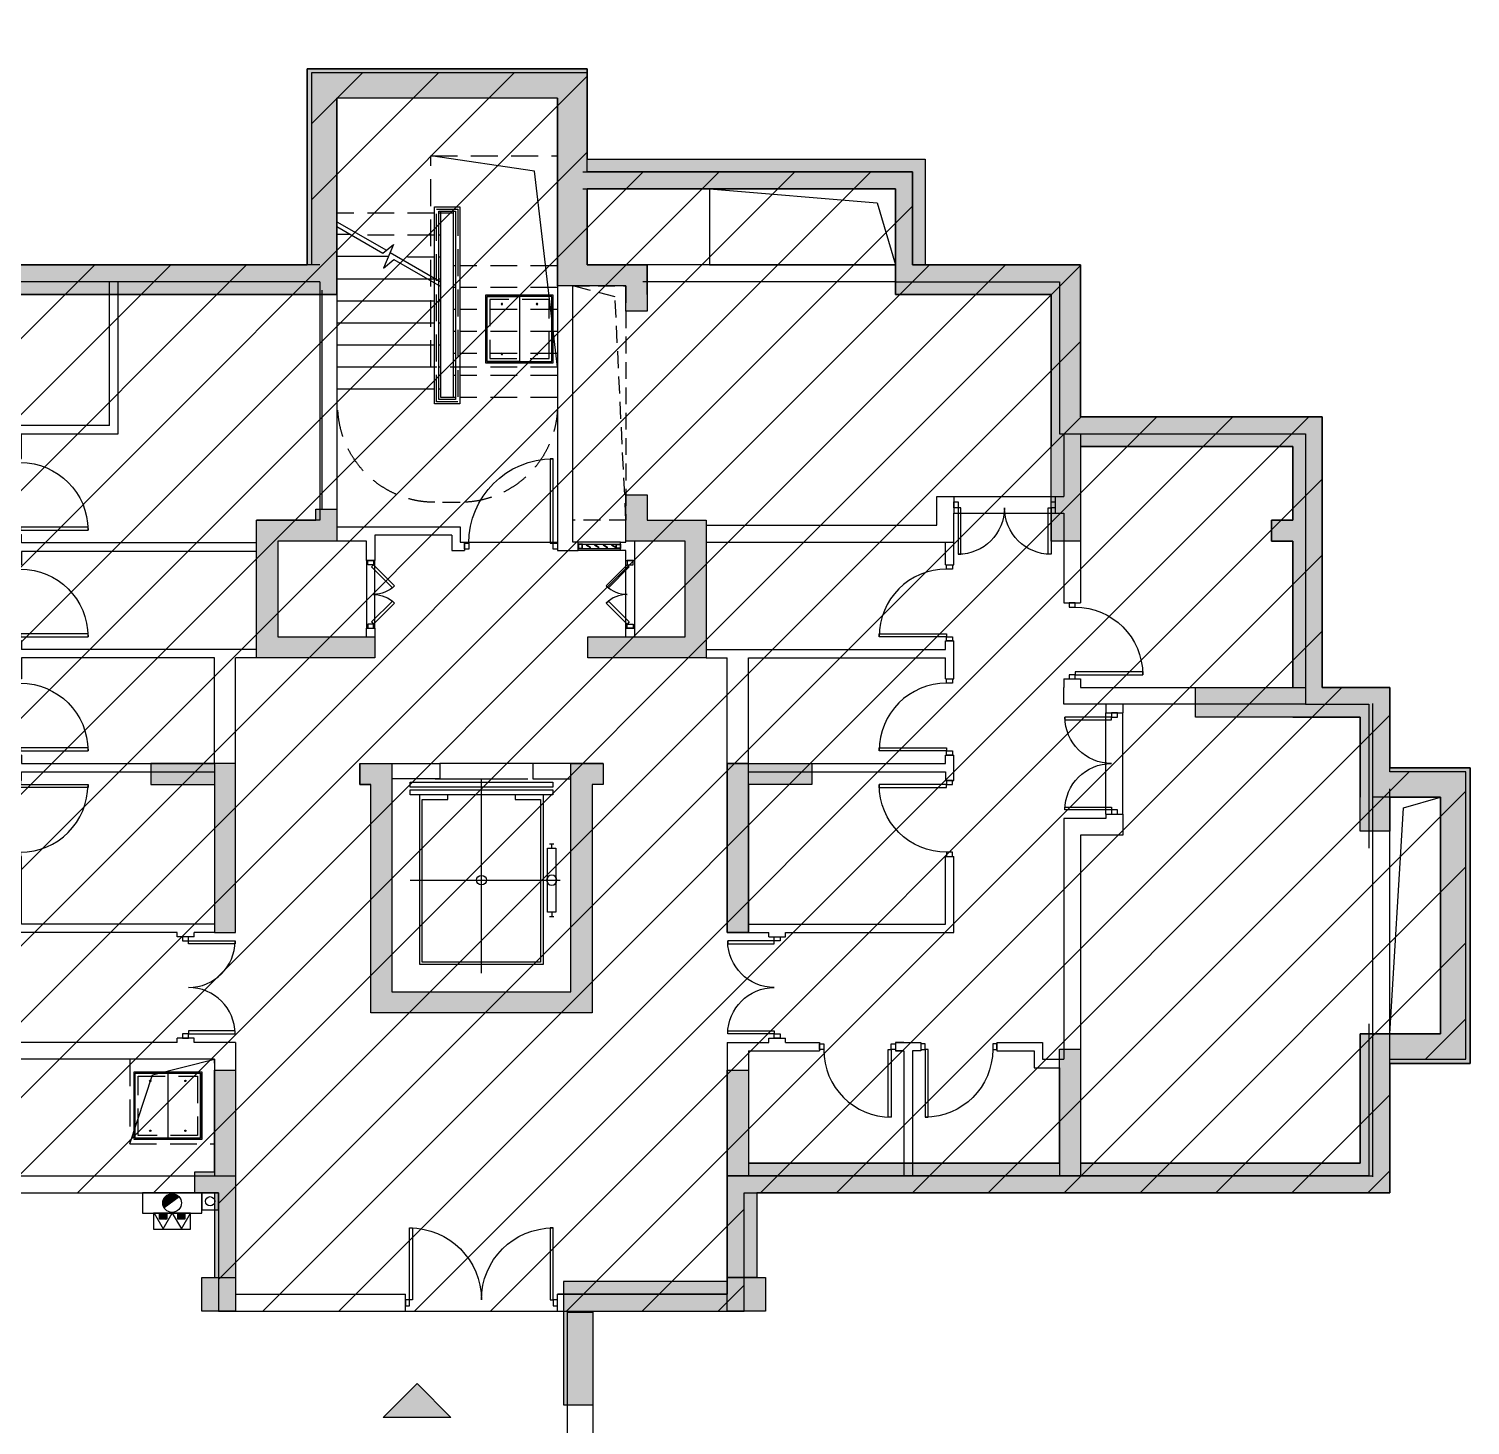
# Model space of a CAD drawing. Header units: millimetres. Extents: x -248992 to 1906102, y -24098 to 332602.
# Drawn here: x 910092 to 927147, y 252361 to 268882 of the extents above; entities that cross this region are included whole.
import ezdxf

# ---------------------------------------------------------------- set-up
doc = ezdxf.new("R2010")
doc.units = ezdxf.units.MM
doc.header["$LTSCALE"] = 100
for name, pattern in [('X1-B1F$0$HIDDEN2', [4.7625, 3.175, -1.5875]), ('XG-1#-CORE-B1F$0$ACO-DASHED', [3, 2, -1]), ('XG-1#-CORE-B1F$0$HIDDEN2', [4.7625, 3.175, -1.5875]), ('XG-1#-CORE-B1F$0$XG-14CORE-SF$0$X1-CORE-SF$0$HIDDEN2', [4.7625, 3.175, -1.5875])]:
    doc.linetypes.add(name, pattern=pattern)
for name, color, linetype in [('-ACO-TTLB', 153, 'Continuous'), ('1#-HW-BF$0$S-HATCH-X', 251, 'Continuous'), ('1#-W-BF$0$S-COLUMN-S', 2, 'Continuous'), ('1#-W-BF$0$S-WALL-S', 4, 'Continuous'), ('A-HATCH', 251, 'Continuous'), ('A-WIND-IDEN', 244, 'Continuous'), ('A6-W-B1$0$S-WALL-S', 4, 'Continuous'), ('TP-DK-1(xhs)$0$P-J-DIM-L', 70, 'Continuous'), ('TP-DK-1(xhs)$0$P-X-L', 240, 'Continuous'), ('TP-DK-1(xhs)$0$P-X-M', 2, 'Continuous'), ('TP-DK-1(xhs)$0$P-X-X', 1, 'Continuous'), ('X1-B1F$0$A-CONC', 30, 'Continuous'), ('X1-B1F$0$A-DRAIN', 152, 'Continuous'), ('X1-B1F$0$A-HOLE-FLOR', 242, 'Continuous'), ('X1-B1F$0$A-LOWER', 131, 'X1-B1F$0$HIDDEN2'), ('X1-B1F$0$A-WALL', 2, 'Continuous'), ('X1-B1F$0$A-WIND-IDEN', 244, 'Continuous'), ('X1-B1F$0$X23-BF$0$A-HATCH', 251, 'Continuous'), ('X1-B1F$0$xref(dwg引用图层)', 7, 'Continuous'), ('XA6-130-S-B1F$0$A-CONC', 30, 'Continuous'), ('XA6-130-S-B1F$0$A-DOOR', 190, 'Continuous'), ('XA6-130-S-B1F$0$A-HOLE-FLOR', 242, 'Continuous'), ('XA6-130-S-B1F$0$A-STAIR', 142, 'Continuous'), ('XA6-130-S-B1F$0$A-WALL', 2, 'Continuous'), ('XG-1#-CORE-B1F$0$A-DOOR', 190, 'Continuous'), ('XG-1#-CORE-B1F$0$A-DRAIN', 152, 'Continuous'), ('XG-1#-CORE-B1F$0$A-EVTR', 193, 'Continuous'), ('XG-1#-CORE-B1F$0$A-HOLE-FLOR', 242, 'Continuous'), ('XG-1#-CORE-B1F$0$A-LOWER', 131, 'XG-1#-CORE-B1F$0$HIDDEN2'), ('XG-1#-CORE-B1F$0$A-SILL', 135, 'Continuous'), ('XG-1#-CORE-B1F$0$A-STAIR', 142, 'Continuous'), ('XG-1#-CORE-B1F$0$A-WALL', 2, 'Continuous'), ('XG-1#-CORE-B1F$0$X23-BF$0$A-HATCH', 251, 'Continuous'), ('XG-1#-CORE-B1F$0$XG-14CORE-SF$0$A-STAIR', 142, 'Continuous'), ('XG-1#-CORE-B1F$0$XG-14CORE-SF$0$X1-CORE-SF$0$A-INDEX', 134, 'Continuous'), ('XG-1#-CORE-B1F$0$XG-14CORE-SF$0$X1-CORE-SF$0$A-RAIL', 55, 'Continuous'), ('XG-1#-CORE-B1F$0$XG-14CORE-SF$0$X1-CORE-SF$0$A-STAIR', 142, 'Continuous'), ('XG-1#-CORE-B1F$0$XU-3A-28F-SF$0$A-WIND', 126, 'Continuous'), ('xref(dwg引用图层)', 7, 'Continuous')]:
    doc.layers.add(name, color=color, linetype=linetype)
doc.layers.add('1#-HW-BF$0$S-EDIT', color=241, linetype='Continuous', plot=False)
doc.layers.add('XG-1#-CORE-B1F$0$XG-14CORE-SF$0$X1-CORE-SF$0$-ACO-PLTW', color=220, linetype='XG-1#-CORE-B1F$0$XG-14CORE-SF$0$X1-CORE-SF$0$HIDDEN2', plot=False)

# ---------------------------------------------------------------- blocks, each defined once
blk = doc.blocks.new('*U339')
for p, q in [((-25, 0), (-25, 500)), ((25, 0), (25, 500))]:
    blk.add_line(p, q)
for points in [[(25, 500), (-25, 500), (-25, 450), (25, 450)], [(25, 500), (-25, 500), (-25, 450), (25, 450)], [(22, 497), (-22, 497), (-22, 453), (22, 453)], [(22, 497), (-22, 497), (-22, 453), (22, 453)], [(16, 395), (13, 395), (13, 399), (-16, 445), (-16, 450), (-13, 450), (-13, 446), (16, 400), (16, 395)], [(16, 295), (13, 295), (13, 299), (-16, 345), (-16, 350), (-13, 350), (-13, 346), (16, 300), (16, 295)], [(16, 195), (13, 195), (13, 199), (-16, 245), (-16, 250), (-13, 250), (-13, 246), (16, 200), (16, 195)], [(25, 0), (-25, 0), (-25, 50), (25, 50)], [(25, 0), (-25, 0), (-25, 50), (25, 50)], [(22, 3), (-22, 3), (-22, 47), (22, 47)], [(22, 3), (-22, 3), (-22, 47), (22, 47)], [(16, 95), (13, 95), (13, 99), (-16, 145), (-16, 150), (-13, 150), (-13, 146), (16, 100), (16, 95)]]:
    blk.add_lwpolyline(points, close=True)
blk = doc.blocks.new('*U340')
for points in [[(-1100, -35), (-1050, -35), (-1050, 35), (-1100, 35)], [(-50, -35), (0, -35), (0, 35), (-50, 35)], [(-85, -1035), (-85, -35), (-50, -35), (-50, -1035)]]:
    blk.add_lwpolyline(points, close=True)
blk.add_arc((-50, -35), 1000, 180, 270)
blk = doc.blocks.new('XG-1#-CORE-B1F$0$DT-YL')
for p, q in [((13512, 6200), (12412, 6200)), ((12962, 3900), (12962, 6200)), ((12562, 6010), (12562, 5955)), ((13362, 5955), (13362, 6010)), ((12562, 5955), (12262, 5955)), ((13662, 5955), (13362, 5955)), ((12156, 5430), (12106, 5430)), ((12131, 5380), (12131, 5430)), ((13806, 5000), (12031, 5000)), ((12131, 4620), (12131, 4570)), ((12156, 4570), (12106, 4570))]:
    blk.add_line(p, q)
for points in [[(13806, 6100), (13806, 6160), (12118, 6160), (12118, 6100)], [(13806, 6010), (13806, 6070), (12118, 6070), (12118, 6010)], [(12081, 5380), (12081, 4620), (12181, 4620), (12181, 5380)]]:
    blk.add_lwpolyline(points, close=True)
for points in [[(12231, 6010), (12231, 4000), (13693, 4000), (13693, 6010)], [(12262, 5955), (12262, 4030), (13662, 4030), (13662, 5955)]]:
    blk.add_lwpolyline(points)
blk.add_circle((12131, 5000), 60)
at = {"extrusion": (0, 0, -1)}
blk.add_ellipse((12962, 5000), major_axis=(60.1, 0), ratio=0.918919, start_param=4.712389, end_param=10.995574, dxfattribs=at)
blk = doc.blocks.new('*U341')
at = {"layer": 'XG-1#-CORE-B1F$0$A-DRAIN'}
blk.add_lwpolyline([(50, 50), (50, 850), (850, 850), (850, 50)], close=True, dxfattribs=at)
at = {"layer": 'XG-1#-CORE-B1F$0$A-HOLE-FLOR'}
blk.add_lwpolyline([(0, 0), (270, 2317), (1500, 2500)], dxfattribs=at)
for points in [[(65, 835), (450, 835), (450, 65), (65, 65)], [(835, 835), (450, 835), (450, 65), (835, 65)]]:
    blk.add_lwpolyline(points, close=True, dxfattribs=at)
at = {"layer": 'XG-1#-CORE-B1F$0$A-LOWER'}
for points in [[(0, 2500), (0, 0), (1500, 0), (1500, 2500), (0, 2500)], [(100, 100), (100, 800), (800, 800), (800, 100), (100, 100)]]:
    blk.add_lwpolyline(points, dxfattribs=at)
at = {"layer": 'XG-1#-CORE-B1F$0$X23-BF$0$A-HATCH'}
blk.add_lwpolyline([(65, 65), (65, 835), (835, 835), (835, 65)], close=True, dxfattribs=at)
for centre in [(242, 745), (657, 745), (242, 155), (657, 155)]:
    blk.add_circle(centre, 8, dxfattribs=at)
blk = doc.blocks.new('*U342')
at = {"linetype": 'ByBlock', "lineweight": -2}
for points in [[(322, 258), (75, 10), (50, 35), (297, 282)], [(478, 258), (725, 10), (750, 35), (503, 282)], [(0, 35), (50, 35), (50, -35), (0, -35)], [(800, 35), (750, 35), (750, -35), (800, -35)]]:
    blk.add_lwpolyline(points, close=True, dxfattribs=at)
for centre, start, end in [((50, 35), 0, 45), ((750, 35), 135, 180)]:
    blk.add_arc(centre, 350, start, end, dxfattribs=at)
blk = doc.blocks.new('XG-1#-CORE-B1F', base_point=(-46152, -39086))
at = {"layer": 'XG-1#-CORE-B1F$0$A-HOLE-FLOR', "linetype": 'XG-1#-CORE-B1F$0$ACO-DASHED'}
blk.add_lwpolyline([(-37212, -29816), (-36582, -29816), (-36582, -27046), (-37212, -27046)], close=True, dxfattribs=at)
blk.add_lwpolyline([(-37212, -29816), (-37083, -27174), (-36582, -27046)], dxfattribs=at)
at = {"layer": 'XG-1#-CORE-B1F$0$A-SILL'}
for points in [[(-37147, -30076), (-36647, -30076)], [(-37147, -30176), (-36647, -30176)]]:
    blk.add_lwpolyline(points, dxfattribs=at)
at = {"layer": 'XG-1#-CORE-B1F$0$A-STAIR'}
for points in [[(-35302, -30076), (-36402, -30076)], [(-36112, -32696), (-35012, -32696)]]:
    blk.add_lwpolyline(points, dxfattribs=at)
at = {"layer": 'XG-1#-CORE-B1F$0$A-WALL'}
for p, q in [((-36402, -24826), (-33792, -24826)), ((-33792, -24826), (-33792, -29896)), ((-35252, -29896), (-35252, -30076)), ((-35152, -29996), (-35152, -30176)), ((-35302, -30076), (-35302, -30176))]:
    blk.add_line(p, q, dxfattribs=at)
for points in [[(-36402, -24826), (-36402, -30176)], [(-36402, -30176), (-36647, -30176), (-36647, -30076), (-36582, -30076), (-36582, -27046)], [(-33612, -27096), (-33612, -29686)], [(-33792, -29896), (-35252, -29896)], [(-35152, -29996), (-34242, -29996), (-34242, -30296), (-34142, -30296), (-34142, -30066), (-33092, -30066), (-33092, -31196), (-34142, -31196), (-34142, -31096), (-34242, -31096), (-34242, -31196)], [(-36762, -31196), (-37212, -31196), (-37212, -31096), (-37312, -31096), (-37312, -31196), (-37912, -31196), (-37912, -30066), (-37312, -30066), (-37312, -30296)], [(-37212, -30076), (-37212, -30066)], [(-37212, -30296), (-37212, -30176), (-37147, -30176), (-37147, -30076), (-37212, -30076)], [(-35252, -30076), (-35302, -30076)], [(-35152, -30176), (-35302, -30176)], [(-37212, -30296), (-37312, -30296)], [(-36562, -32696), (-36112, -32696), (-36112, -32876), (-36562, -32876)], [(-34442, -32696), (-35012, -32696), (-35012, -32876), (-34442, -32876)]]:
    blk.add_lwpolyline(points, dxfattribs=at)
at = {"layer": 'XG-1#-CORE-B1F$0$XG-14CORE-SF$0$A-STAIR'}
for p, q in [((-37312, -30296), (-37312, -31096)), ((-37212, -31096), (-37212, -30296)), ((-34242, -31096), (-34242, -30296)), ((-34142, -30296), (-34142, -31096))]:
    blk.add_line(p, q, dxfattribs=at)
at = {"layer": 'XG-1#-CORE-B1F$0$XG-14CORE-SF$0$X1-CORE-SF$0$-ACO-PLTW'}
blk.add_line((-34972, -26136), (-35222, -26136), dxfattribs=at)
blk.add_lwpolyline([(-35222, -26136), (-35222, -28416), (-34972, -28416), (-34972, -26136)], dxfattribs=at)
at = {"layer": 'XG-1#-CORE-B1F$0$XG-14CORE-SF$0$X1-CORE-SF$0$A-INDEX'}
for points in [[(-33792, -26344), (-34337, -26658), (-34461, -26556), (-34344, -26835), (-34467, -26733), (-35022, -27054)], [(-33792, -26286), (-34379, -26624)], [(-34422, -26649), (-35022, -26996)]]:
    blk.add_lwpolyline(points, dxfattribs=at)
at = {"layer": 'XG-1#-CORE-B1F$0$XG-14CORE-SF$0$X1-CORE-SF$0$A-RAIL'}
for points in [[(-35247, -28441), (-34947, -28441), (-34947, -26111), (-35247, -26111)], [(-35197, -28391), (-34997, -28391), (-34997, -26161), (-35197, -26161)]]:
    blk.add_lwpolyline(points, close=True, dxfattribs=at)
at = {"layer": 'XG-1#-CORE-B1F$0$XG-14CORE-SF$0$X1-CORE-SF$0$A-STAIR'}
for p, q in [((-35172, -28366), (-35172, -26161)), ((-35172, -26186), (-34997, -26186)), ((-35022, -28366), (-35022, -26161)), ((-35022, -26446), (-34997, -26446)), ((-33952, -26436), (-33792, -26436)), ((-35022, -26706), (-34997, -26706)), ((-34402, -26696), (-33792, -26696)), ((-35022, -26966), (-34997, -26966)), ((-35022, -28366), (-35022, -26996)), ((-34947, -26966), (-34873, -26966)), ((-34870, -26966), (-33792, -26966)), ((-35022, -27226), (-34997, -27226)), ((-34947, -27226), (-33792, -27226)), ((-35022, -27486), (-34997, -27486)), ((-34947, -27486), (-33792, -27486)), ((-35022, -27746), (-34997, -27746)), ((-35022, -27746), (-34997, -27746)), ((-34947, -27746), (-33792, -27746)), ((-35022, -28006), (-34997, -28006)), ((-35022, -28006), (-34997, -28006)), ((-34947, -28006), (-33792, -28006)), ((-35022, -28266), (-34997, -28266)), ((-34947, -28266), (-33792, -28266)), ((-35197, -28366), (-35022, -28366))]:
    blk.add_line(p, q, dxfattribs=at)
at = {"layer": 'XG-1#-CORE-B1F$0$XG-14CORE-SF$0$X1-CORE-SF$0$A-STAIR', "linetype": 'XG-1#-CORE-B1F$0$XG-14CORE-SF$0$X1-CORE-SF$0$HIDDEN2'}
for p, q in [((-34947, -26186), (-33792, -26186)), ((-34947, -26446), (-34069, -26446)), ((-34947, -26706), (-34520, -26706)), ((-36402, -26806), (-35247, -26806)), ((-35197, -26806), (-35172, -26806)), ((-36402, -27066), (-35247, -27066)), ((-35197, -27066), (-35172, -27066)), ((-36402, -27326), (-35247, -27326)), ((-35197, -27326), (-35172, -27326)), ((-36402, -27586), (-35247, -27586)), ((-35197, -27586), (-35172, -27586)), ((-36402, -27846), (-35247, -27846)), ((-35197, -27846), (-35172, -27846)), ((-36402, -28106), (-35247, -28106)), ((-35197, -28106), (-35172, -28106)), ((-36402, -28366), (-35247, -28366))]:
    blk.add_line(p, q, dxfattribs=at)
blk.add_lwpolyline([(-35042, -29606), (-35252, -29606)], dxfattribs=at)
for centre, start, end in [((-35252, -28456), 180, 270), ((-34952, -28456), 270, 0)]:
    blk.add_arc(centre, 1150, start, end, dxfattribs=at)
at = {"layer": 'XG-1#-CORE-B1F$0$A-DOOR'}
for name, p, rotation in [('*U340', (-36402, -30126), 180), ('*U342', (-34192, -31096), 90)]:
    blk.add_blockref(name, p, dxfattribs=dict(at, rotation=rotation))
at = {"layer": 'XG-1#-CORE-B1F$0$A-DOOR', "xscale": -1, "rotation": 270}
blk.add_blockref('*U342', (-37262, -31096), dxfattribs=at)
at = {"layer": 'XG-1#-CORE-B1F$0$A-EVTR'}
blk.add_blockref('XG-1#-CORE-B1F$0$DT-YL', (-48465, -39076), dxfattribs=at)
at = {"layer": 'XG-1#-CORE-B1F$0$A-LOWER'}
blk.add_blockref('*U341', (-36402, -28006), dxfattribs=at)
at = {"layer": 'XG-1#-CORE-B1F$0$XU-3A-28F-SF$0$A-WIND', "rotation": 90}
blk.add_blockref('*U339', (-36647, -30126), dxfattribs=at)
blk = doc.blocks.new('*U100')
for points in [[(-900, 35), (-850, 35), (-850, -35), (-900, -35)], [(-50, 35), (0, 35), (0, -35), (-50, -35)], [(-85, -835), (-85, -35), (-50, -35), (-50, -835)]]:
    blk.add_lwpolyline(points, close=True)
blk.add_arc((-50, -35), 800, 180, 270)
blk = doc.blocks.new('*U101')
for points in [[(-85, 835), (-85, 35), (-50, 35), (-50, 835)], [(-900, -35), (-850, -35), (-850, 35), (-900, 35)], [(-50, -35), (0, -35), (0, 35), (-50, 35)]]:
    blk.add_lwpolyline(points, close=True)
blk.add_arc((-50, 35), 800, 90, 180)
blk = doc.blocks.new('*U102')
for points in [[(-850, 35), (-900, 35), (-900, -35), (-850, -35)], [(0, 35), (-50, 35), (-50, -35), (0, -35)], [(-815, -835), (-815, -35), (-850, -35), (-850, -835)]]:
    blk.add_lwpolyline(points, close=True)
blk.add_arc((-850, -35), 800, 270, 0)
blk = doc.blocks.new('*U98')
for points in [[(-815, 835), (-815, 35), (-850, 35), (-850, 835)], [(-850, -35), (-900, -35), (-900, 35), (-850, 35)], [(0, -35), (-50, -35), (-50, 35), (0, 35)]]:
    blk.add_lwpolyline(points, close=True)
blk.add_arc((-850, 35), 800, 0, 90)
blk = doc.blocks.new('*U95')
at = {"linetype": 'ByBlock', "lineweight": -2}
for points in [[(0, -35), (50, -35), (50, 35), (0, 35)], [(1150, -35), (1200, -35), (1200, 35), (1150, 35)], [(85, -585), (85, -35), (50, -35), (50, -585)], [(1115, -585), (1115, -35), (1150, -35), (1150, -585)]]:
    blk.add_lwpolyline(points, close=True, dxfattribs=at)
for centre, start, end in [((50, -35), 270, 0), ((1150, -35), 180, 270)]:
    blk.add_arc(centre, 550, start, end, dxfattribs=at)
blk = doc.blocks.new('*U103')
for points in [[(-900, 35), (-850, 35), (-850, -35), (-900, -35)], [(-50, 35), (0, 35), (0, -35), (-50, -35)], [(-85, -835), (-85, -35), (-50, -35), (-50, -835)]]:
    blk.add_lwpolyline(points, close=True)
blk.add_arc((-50, -35), 800, 180, 270)
blk = doc.blocks.new('*U104')
at = {"linetype": 'ByBlock', "lineweight": -2}
for points in [[(85, 885), (85, 35), (50, 35), (50, 885)], [(1715, 885), (1715, 35), (1750, 35), (1750, 885)], [(0, 35), (50, 35), (50, -35), (0, -35)], [(1750, 35), (1800, 35), (1800, -35), (1750, -35)]]:
    blk.add_lwpolyline(points, close=True, dxfattribs=at)
for centre, start, end in [((50, 35), 0, 90), ((1750, 35), 90, 180)]:
    blk.add_arc(centre, 850, start, end, dxfattribs=at)
blk = doc.blocks.new('*U105')
at = {"linetype": 'ByBlock', "lineweight": -2}
for points in [[(85, 585), (85, 35), (50, 35), (50, 585)], [(1115, 585), (1115, 35), (1150, 35), (1150, 585)], [(0, 35), (50, 35), (50, -35), (0, -35)], [(1150, 35), (1200, 35), (1200, -35), (1150, -35)]]:
    blk.add_lwpolyline(points, close=True, dxfattribs=at)
for centre, start, end in [((50, 35), 0, 90), ((1150, 35), 90, 180)]:
    blk.add_arc(centre, 550, start, end, dxfattribs=at)
blk = doc.blocks.new('*U96')
at = {"color": 0, "linetype": 'ByBlock', "lineweight": -2}
for points in [[(50, -35), (0, -35), (0, 35), (50, 35)], [(1000, -35), (950, -35), (950, 35), (1000, 35)], [(85, -935), (85, -35), (50, -35), (50, -935)]]:
    blk.add_lwpolyline(points, close=True, dxfattribs=at)
blk.add_arc((50, -35), 900, 270, 0, dxfattribs=at)
blk = doc.blocks.new('*U97')
at = {"color": 0, "linetype": 'ByBlock', "lineweight": -2}
for points in [[(85, 935), (85, 35), (50, 35), (50, 935)], [(50, 35), (0, 35), (0, -35), (50, -35)], [(1000, 35), (950, 35), (950, -35), (1000, -35)]]:
    blk.add_lwpolyline(points, close=True, dxfattribs=at)
blk.add_arc((50, 35), 900, 360, 90, dxfattribs=at)
blk = doc.blocks.new('*U99')
at = {"color": 0, "linetype": 'ByBlock', "lineweight": -2}
for points in [[(85, 935), (85, 35), (50, 35), (50, 935)], [(50, 35), (0, 35), (0, -35), (50, -35)], [(1000, 35), (950, 35), (950, -35), (1000, -35)]]:
    blk.add_lwpolyline(points, close=True, dxfattribs=at)
blk.add_arc((50, 35), 900, 360, 90, dxfattribs=at)
blk = doc.blocks.new('XA6-130-S-B1F')
at = {"layer": 'XA6-130-S-B1F$0$A-CONC'}
blk.add_lwpolyline([(32830, 110), (34840, 110), (34840, 1510), (42480, 1510)], dxfattribs=at)
at = {"layer": 'XA6-130-S-B1F$0$A-HOLE-FLOR'}
for points in [[(5880, 13190), (7950, 13190), (7950, 12290), (5880, 12290)], [(36830, 13190), (34630, 13190), (34630, 12290), (36830, 12290)]]:
    blk.add_lwpolyline(points, close=True, dxfattribs=at)
for points in [[(7950, 13190), (6095, 13024), (5880, 12290)], [(34630, 13190), (36615, 13024), (36830, 12290)]]:
    blk.add_lwpolyline(points, dxfattribs=at)
at = {"layer": 'XA6-130-S-B1F$0$A-STAIR'}
for points in [[(5060, 9550), (3860, 9550)], [(37520, 9550), (38720, 9550)], [(5060, 9350), (3860, 9350)], [(37520, 9350), (38720, 9350)], [(3060, 5790), (3060, 6990)], [(3260, 5790), (3260, 6990)], [(39320, 5790), (39320, 6990)], [(39520, 5790), (39520, 6990)], [(16290, 3090), (17290, 3090)], [(17850, 3090), (18850, 3090)], [(23730, 3090), (24730, 3090)], [(26290, 3090), (25290, 3090)], [(16290, 2890), (17290, 2890)], [(18850, 2890), (17850, 2890)], [(24730, 2890), (23730, 2890)], [(26290, 2890), (25290, 2890)]]:
    blk.add_lwpolyline(points, dxfattribs=at)
at = {"layer": 'XA6-130-S-B1F$0$A-WALL'}
blk.add_line((30020, 12090), (30020, 9270), dxfattribs=at)
for points in [[(9500, 13390), (5680, 13390), (5680, 12290), (3560, 12290), (3560, 10490), (700, 10490)], [(33130, 13390), (37030, 13390), (37030, 12290), (39020, 12290), (39020, 10490), (41880, 10490)], [(9500, 13190), (5880, 13190), (5880, 12090), (3810, 12090), (3810, 10290), (900, 10290), (900, 7090), (150, 7090), (150, 1510), (7740, 1510), (7740, 110), (9750, 110)], [(33130, 13190), (36830, 13190), (36830, 12090), (38770, 12090), (38770, 10290), (41680, 10290), (41680, 7090), (42430, 7090), (42430, 5389)], [(5880, 12290), (8740, 12290)], [(30020, 12290), (24840, 12290), (24840, 10490), (21980, 10490), (21980, 7300), (20600, 7300), (20600, 10490), (17740, 10490), (17740, 12290), (12560, 12290)], [(36830, 12290), (33840, 12290)], [(36830, 12290), (33840, 12290)], [(5880, 12090), (8740, 12090)], [(12540, 12090), (12540, 9270)], [(30020, 12090), (25090, 12090), (25090, 10290), (22180, 10290), (22180, 7100), (20400, 7100), (20400, 10290), (17490, 10290), (17490, 12090), (12560, 12090)], [(14950, 10290), (14950, 12090)], [(15050, 10390), (15050, 12090)], [(27530, 10390), (27530, 12090)], [(27630, 10290), (27630, 12090)], [(30020, 12090), (30020, 9270)], [(36830, 12090), (33840, 12090)], [(36830, 12090), (33840, 12090)], [(3560, 10490), (700, 10490), (700, 7290), (-100, 7290), (-100, 1310), (7540, 1310), (7540, -90), (9750, -90)], [(16480, 10290), (14950, 10290)], [(15050, 10390), (16480, 10390)], [(16090, 10000), (16090, 10290)], [(16190, 10000), (16190, 10290)], [(16480, 10390), (16480, 10290)], [(17380, 10390), (17490, 10390)], [(17380, 10390), (17380, 10290)], [(17490, 10290), (17380, 10290)], [(17490, 8300), (17490, 10290)], [(17740, 8300), (17740, 10290)], [(24840, 8290), (24840, 10290)], [(25200, 10390), (25090, 10390)], [(25090, 8290), (25090, 10290)], [(25090, 10290), (25200, 10290)], [(25200, 10390), (25200, 10290)], [(26100, 10390), (26100, 10290)], [(27530, 10390), (26100, 10390)], [(26100, 10290), (27630, 10290)], [(26390, 10000), (26390, 10290)], [(26490, 10000), (26490, 10290)], [(38820, 10290), (38820, 9550)], [(39020, 10290), (39020, 8290)], [(16190, 10000), (16090, 10000)], [(26390, 10000), (26490, 10000)], [(3810, 9550), (3860, 9550), (3860, 9350), (3810, 9350)], [(7990, 9210), (5260, 9210), (5260, 9550), (5060, 9550)], [(5060, 9550), (5060, 9350)], [(34590, 9210), (37320, 9210), (37320, 9550), (37520, 9550)], [(37520, 9550), (37520, 9350)], [(38720, 9550), (38820, 9550)], [(38720, 9550), (38720, 9350)], [(7990, 9010), (5060, 9010), (5060, 9350), (5060, 9350)], [(8740, 9210), (7990, 9210), (7990, 7740), (5160, 7740)], [(12560, 9270), (13310, 9270)], [(13310, 9000), (13310, 9270)], [(29270, 9000), (29270, 9270)], [(30020, 9270), (29270, 9270)], [(34590, 9010), (37520, 9010), (37520, 9350), (37520, 9350)], [(38720, 9350), (38820, 9350)], [(38820, 9350), (38820, 8290)], [(16090, 9000), (16090, 9100)], [(16190, 9100), (16090, 9100)], [(16190, 9000), (16190, 9100)], [(26390, 9000), (26390, 9100)], [(26390, 9100), (26490, 9100)], [(26490, 9000), (26490, 9100)], [(3560, 9020), (3560, 8290)], [(3760, 9020), (3760, 8290)], [(5060, 8740), (5060, 9010)], [(5160, 8740), (5160, 9010)], [(13310, 9000), (16090, 9000)], [(15140, 5710), (15340, 5710), (15340, 5810), (16190, 5810), (16190, 9000)], [(26390, 9000), (26390, 8740)], [(29270, 9000), (26490, 9000)], [(29270, 8900), (26490, 8900), (26490, 8740)], [(37420, 8740), (37420, 9010)], [(37420, 8740), (37420, 9010)], [(37520, 8740), (37520, 9010)], [(37520, 8740), (37520, 9010)], [(5160, 8740), (5060, 8740)], [(13810, 6390), (13810, 7840), (13310, 7840), (13310, 8800)], [(15140, 5710), (15140, 6010), (15990, 6010), (15990, 8800), (13310, 8800)], [(26490, 8740), (26390, 8740)], [(37420, 8740), (37520, 8740)], [(3760, 8290), (3560, 8290)], [(17740, 8300), (17490, 8300)], [(24840, 8290), (25090, 8290)], [(38820, 8290), (39020, 8290)], [(5060, 7390), (5060, 7840)], [(5160, 7840), (5060, 7840)], [(5160, 7740), (5160, 7840)], [(26490, 7840), (26390, 7840)], [(26390, 7840), (26390, 7390)], [(26490, 7840), (26490, 7740)], [(29270, 7740), (26490, 7740)], [(34590, 7740), (37420, 7740)], [(37420, 7740), (37420, 7840)], [(37420, 7840), (37520, 7840)], [(37420, 7740), (37420, 7840)], [(37520, 7390), (37520, 7840)], [(5160, 7390), (5160, 7640)], [(7490, 7640), (5160, 7640)], [(7490, 6390), (7490, 7640)], [(7990, 7640), (7740, 7640)], [(7740, 6390), (7740, 7640)], [(13560, 6390), (13560, 7640), (13310, 7640)], [(26490, 7640), (26490, 7390)], [(28770, 7640), (26490, 7640)], [(28770, 6390), (28770, 7640)], [(29270, 7640), (29020, 7640)], [(29020, 6390), (29020, 7640)], [(34590, 7640), (34840, 7640)], [(34840, 6390), (34840, 7640)], [(35090, 6390), (35090, 7640)], [(35090, 7640), (37420, 7640)], [(37420, 7390), (37420, 7640)], [(900, 7290), (3560, 7290), (3560, 7390), (3760, 7390), (3760, 7090), (3260, 7090), (3260, 6990)], [(3760, 7390), (3760, 7090)], [(5160, 7390), (5060, 7390)], [(17490, 6600), (17490, 7400)], [(17740, 7400), (17490, 7400)], [(17740, 6600), (17740, 7400)], [(24840, 7390), (25090, 7390)], [(24840, 6600), (24840, 7390)], [(25090, 6600), (25090, 7390)], [(26490, 7390), (26390, 7390)], [(26490, 7490), (26490, 7390)], [(37420, 7390), (37520, 7390)], [(38820, 7390), (38820, 7290)], [(38820, 7390), (39020, 7390)], [(39020, 7390), (39020, 7290)], [(17740, 7290), (20400, 7290)], [(24840, 7290), (22180, 7290)], [(41680, 7090), (38820, 7090), (38820, 7290)], [(39020, 7290), (41680, 7290)], [(900, 7090), (3060, 7090), (3060, 6990)], [(17740, 7040), (20050, 7040)], [(20050, 7040), (20050, 5850)], [(20150, 7100), (22430, 7100)], [(20150, 7100), (20150, 5850)], [(22430, 7100), (22430, 5600)], [(24830, 7040), (22530, 7040)], [(22530, 7040), (22530, 5600)], [(39320, 7090), (39320, 6990)], [(39520, 7090), (39520, 6990)], [(3260, 6990), (3060, 6990)], [(39320, 6990), (39520, 6990)], [(5160, 6290), (5160, 6190), (5060, 6190), (5060, 6490)], [(5160, 6490), (5060, 6490)], [(5160, 6390), (5160, 6490)], [(17740, 6600), (17490, 6600)], [(24840, 6600), (25090, 6600)], [(26490, 6490), (26390, 6490)], [(26390, 6190), (26390, 6490)], [(26490, 6490), (26490, 6390), (28770, 6390)], [(37420, 6290), (37420, 6190), (37520, 6190), (37520, 6490)], [(37420, 6390), (37420, 6490)], [(37420, 6490), (37520, 6490)], [(7490, 6390), (5160, 6390)], [(9210, 6390), (9210, 6140)], [(9210, 6390), (9590, 6390)], [(12090, 6390), (11710, 6390)], [(12090, 6390), (12090, 6140)], [(27430, 6390), (28770, 6390)], [(30490, 6390), (30490, 6140)], [(30490, 6390), (30870, 6390)], [(33370, 6390), (32990, 6390)], [(33370, 6390), (33370, 6140)], [(35090, 6390), (37420, 6390)], [(7490, 6290), (5160, 6290)], [(9210, 6140), (9340, 6140)], [(9590, 6210), (9590, 3690), (11710, 3690), (11710, 6210)], [(12090, 6140), (11960, 6140)], [(26490, 6190), (26390, 6190)], [(26490, 6190), (26490, 6290)], [(26490, 6290), (28770, 6290)], [(27430, 6290), (28770, 6290)], [(30490, 6140), (30620, 6140)], [(30870, 6210), (30870, 3690), (32990, 3690), (32990, 6210)], [(33370, 6140), (33240, 6140)], [(35090, 6290), (37420, 6290)], [(35090, 6290), (37420, 6290)], [(37420, 6290), (37420, 6190), (37520, 6190), (37520, 6290)], [(17740, 5600), (19200, 5600), (19200, 5850), (20050, 5850)], [(20150, 5850), (20600, 5850), (20600, 5600), (21310, 5600)], [(3060, 5790), (3060, 5540), (3560, 5540), (3560, 1510)], [(3260, 5790), (3060, 5790)], [(3260, 5790), (3260, 5740), (3760, 5740), (3760, 3510), (3810, 3510), (3810, 2890)], [(17490, 5500), (19300, 5500), (19300, 5750), (20500, 5750), (20500, 5500), (21310, 5500)], [(17490, 5500), (17490, 5700)], [(17740, 5700), (17490, 5700)], [(17740, 5600), (17740, 5700)], [(25090, 5700), (25090, 5500), (22210, 5500)], [(24840, 5700), (25090, 5700)], [(24840, 5600), (24840, 5700)], [(39320, 5790), (39320, 5740), (38820, 5740), (38820, 2890)], [(39520, 5790), (39520, 5540), (39020, 5540), (39020, 1510)], [(39320, 5790), (39520, 5790)], [(21310, 5600), (21270, 5600)], [(21310, 5500), (21270, 5500)], [(21310, 5500), (21310, 5600)], [(21310, 5500), (21310, 5600)], [(22430, 5600), (22210, 5600)], [(22210, 5500), (22210, 5600)], [(24840, 5600), (22530, 5600)], [(5160, 5290), (5060, 5290)], [(7050, 4390), (5060, 4390), (5060, 5290)], [(7490, 4490), (5160, 4490), (5160, 5290)], [(5160, 5190), (5160, 5290)], [(26490, 5290), (26390, 5290)], [(28330, 4390), (26390, 4390), (26390, 5290)], [(26490, 5190), (26490, 5290)], [(28770, 4490), (26490, 4490), (26490, 5290)], [(35090, 4490), (37420, 4490), (37420, 5290)], [(35530, 4390), (37520, 4390), (37520, 5290)], [(37420, 5290), (37520, 5290)], [(37420, 5290), (37520, 5290)], [(14250, 4390), (15340, 4390), (15340, 4710), (15140, 4710), (15140, 4590), (13810, 4590)], [(7050, 4340), (7050, 4390)], [(7250, 4340), (7050, 4340)], [(7490, 4390), (7250, 4390)], [(7250, 4340), (7250, 4390)], [(13810, 4390), (14050, 4390)], [(14050, 4340), (14050, 4390)], [(14050, 4340), (14250, 4340)], [(14250, 4340), (14250, 4390)], [(28330, 4340), (28330, 4390)], [(28530, 4340), (28330, 4340)], [(28770, 4390), (28530, 4390)], [(28530, 4340), (28530, 4390)], [(35090, 4390), (35330, 4390)], [(35330, 4340), (35330, 4390)], [(35330, 4340), (35530, 4340)], [(35530, 4340), (35530, 4390)], [(21320, 4200), (18900, 4200), (18900, 3090), (18850, 3090), (18850, 2890), (19100, 2890), (19100, 4000), (21190, 4000)], [(18900, 4200), (23680, 4200), (23680, 3090), (23730, 3090), (23730, 2890), (23480, 2890), (23480, 4000), (21390, 4000)], [(21190, 4000), (21190, 1510)], [(21390, 4000), (21390, 1510)], [(24840, 1510), (24840, 3800), (25090, 3800), (25090, 1510)], [(42430, 3310), (42430, 1510), (34840, 1510), (34840, 110), (32830, 110)], [(3810, 2890), (4010, 2890), (4010, 3090), (4550, 3090), (4550, 2990), (4110, 2990), (4110, 2790), (3810, 2790), (3810, 1510)], [(5750, 3090), (5450, 3090)], [(5450, 3090), (5450, 2990)], [(5650, 3090), (5750, 3090)], [(5750, 3090), (5750, 2990)], [(6650, 3090), (6650, 2990)], [(7050, 3090), (6650, 3090)], [(7050, 3090), (7050, 3140)], [(7250, 3140), (7050, 3140)], [(7250, 3090), (7250, 3140)], [(7740, 3090), (7250, 3090)], [(7740, 3090), (7740, 1510)], [(13560, 3090), (14050, 3090)], [(13560, 3090), (13560, 1510)], [(14050, 3140), (14250, 3140)], [(14050, 3090), (14050, 3140)], [(14050, 3140), (14250, 3140)], [(14250, 3090), (14250, 3140)], [(14250, 3090), (16290, 3090)], [(16290, 3090), (16290, 2890)], [(17290, 3090), (17490, 3090)], [(17290, 3090), (17290, 2890)], [(17850, 3090), (17740, 3090)], [(17850, 3090), (17850, 2890)], [(24730, 3090), (24730, 2890)], [(24730, 3090), (24840, 3090)], [(25290, 3090), (25090, 3090)], [(25290, 3090), (25290, 2890)], [(26290, 3090), (26290, 2890)], [(28330, 3090), (26290, 3090)], [(28530, 3140), (28330, 3140)], [(28330, 3090), (28330, 3140)], [(28530, 3140), (28330, 3140)], [(28530, 3090), (28530, 3140)], [(29020, 3090), (28530, 3090)], [(29020, 3090), (29020, 1510)], [(34840, 3090), (35330, 3090)], [(34840, 3090), (34840, 1510)], [(35330, 3090), (35330, 3140)], [(35330, 3140), (35530, 3140)], [(35530, 3090), (35530, 3140)], [(35530, 3090), (35930, 3090)], [(35930, 3090), (35930, 2990)], [(36830, 3090), (37130, 3090)], [(36830, 3090), (36830, 2990)], [(36930, 3090), (36830, 3090)], [(37130, 3090), (37130, 2990)], [(38030, 3090), (38030, 2990)], [(38030, 3090), (38570, 3090), (38570, 2890), (38820, 2890)], [(5450, 2990), (5550, 2990), (5550, 1510)], [(5750, 2990), (5650, 2990)], [(5650, 2990), (5650, 1510)], [(5650, 2990), (5750, 2990)], [(7490, 2990), (6650, 2990)], [(7490, 2990), (7490, 1510)], [(35090, 2990), (35930, 2990)], [(35090, 2990), (35090, 1510)], [(36830, 2990), (36930, 2990)], [(36930, 2990), (36830, 2990)], [(36930, 2990), (36930, 1510)], [(37130, 2990), (37030, 2990), (37030, 1510)], [(38030, 2990), (38470, 2990), (38470, 2790), (38770, 2790), (38770, 1510)], [(13810, 2890), (16290, 2890)], [(13810, 2890), (13810, 1510)], [(17290, 2890), (17490, 2890)], [(17740, 1510), (17740, 2890)], [(17740, 2890), (17850, 2890)], [(24840, 2890), (24730, 2890)], [(24840, 1510), (24840, 2890)], [(25290, 2890), (25090, 2890)], [(28770, 2890), (26290, 2890)], [(28770, 2890), (28770, 1510)], [(11550, 110), (13560, 110), (13560, 1510), (29020, 1510), (29020, 110), (31030, 110)], [(11550, -90), (13760, -90), (13760, 1310), (28820, 1310), (28820, -90), (31030, -90)], [(32830, -90), (35040, -90), (35040, 1310), (42680, 1310)], [(9750, -90), (9750, 110)], [(11550, -90), (11550, 110)], [(31030, -90), (31030, 110)], [(32830, -90), (32830, 110)]]:
    blk.add_lwpolyline(points, dxfattribs=at)
at = {"layer": 'XA6-130-S-B1F$0$A-DOOR'}
for name, p in [('*U101', (17380, 10340)), ('*U95', (3860, 9450)), ('*U97', (17850, 2990)), ('*U100', (5450, 3040)), ('*U100', (36830, 3040)), ('*U104', (9750, 10))]:
    blk.add_blockref(name, p, dxfattribs=at)
at = {"layer": 'XA6-130-S-B1F$0$A-DOOR', "xscale": -1}
for name, p in [('*U101', (25200, 10340)), ('*U95', (38720, 9450)), ('*U97', (24730, 2990)), ('*U100', (5750, 3040)), ('*U100', (37130, 3040)), ('*U104', (32830, 10))]:
    blk.add_blockref(name, p, dxfattribs=at)
at = {"layer": 'XA6-130-S-B1F$0$A-DOOR'}
for name, p, rotation in [('*U98', (16140, 10000), 90), ('*U98', (37470, 8740), 90), ('*U103', (3660, 7390), 270), ('*U102', (17615, 8300), 90), ('*U98', (37470, 7390), 90), ('*U95', (3160, 5790), 90), ('*U102', (17615, 6600), 90), ('*U102', (21310, 5550), 180), ('*U98', (5110, 5290), 270), ('*U98', (26440, 5290), 270), ('*U99', (15240, 5710), 270), ('*U95', (7150, 3140), 90), ('*U95', (28430, 3140), 90), ('*U96', (17290, 2990), 180)]:
    blk.add_blockref(name, p, dxfattribs=dict(at, rotation=rotation))
at = {"layer": 'XA6-130-S-B1F$0$A-DOOR', "xscale": -1}
for name, p, rotation in [('*U98', (26440, 10000), 270), ('*U98', (5110, 8740), 270), ('*U98', (26440, 8740), 270), ('*U102', (24965, 8290), 270), ('*U103', (38920, 7390), 90), ('*U98', (5110, 7390), 270), ('*U98', (26440, 7390), 270), ('*U105', (39420, 6990), 90), ('*U102', (24965, 6600), 270), ('*U98', (37470, 5290), 90), ('*U95', (14150, 3140), 270), ('*U95', (35430, 3140), 270), ('*U96', (25290, 2990), 180)]:
    blk.add_blockref(name, p, dxfattribs=dict(at, rotation=rotation))
blk = doc.blocks.new('*U332')
at = {"layer": 'X1-B1F$0$A-DRAIN'}
blk.add_lwpolyline([(50, 50), (50, 850), (850, 850), (850, 50)], close=True, dxfattribs=at)
at = {"layer": 'X1-B1F$0$A-HOLE-FLOR'}
blk.add_lwpolyline([(0, 0), (270, 817), (1000, 1000)], dxfattribs=at)
for points in [[(65, 835), (450, 835), (450, 65), (65, 65)], [(835, 835), (450, 835), (450, 65), (835, 65)]]:
    blk.add_lwpolyline(points, close=True, dxfattribs=at)
at = {"layer": 'X1-B1F$0$A-LOWER'}
for points in [[(0, 1000), (0, 0), (1000, 0), (1000, 1000), (0, 1000)], [(100, 100), (100, 800), (800, 800), (800, 100), (100, 100)]]:
    blk.add_lwpolyline(points, dxfattribs=at)
at = {"layer": 'X1-B1F$0$X23-BF$0$A-HATCH'}
blk.add_lwpolyline([(65, 65), (65, 835), (835, 835), (835, 65)], close=True, dxfattribs=at)
for centre in [(242, 745), (657, 745), (242, 155), (657, 155)]:
    blk.add_circle(centre, 8, dxfattribs=at)
blk = doc.blocks.new('X1-B1F')
at = {"layer": 'X1-B1F$0$A-CONC'}
for points in [[(42680, 1310), (42680, 2890), (43580, 2890), (43580, 6290), (42680, 6290), (42680, 7290)], [(42480, 1500), (42480, 3190), (43280, 3190), (43280, 5990), (42480, 5990), (42480, 7100)]]:
    blk.add_lwpolyline(points, dxfattribs=at)
at = {"layer": 'X1-B1F$0$A-WALL'}
for points in [[(42480, 1510), (42480, 6090)], [(42680, 1510), (42680, 6090)]]:
    blk.add_lwpolyline(points, dxfattribs=at)
at = {"layer": 'X1-B1F$0$A-WIND-IDEN'}
blk.add_lwpolyline([(42680, 3190), (42840, 5866), (43280, 5990)], dxfattribs=at)
blk.add_lwpolyline([(42680, 5990), (43280, 5990), (43280, 3190), (42680, 3190)], close=True, dxfattribs=at)
at = {"xscale": -1}
blk.add_blockref('XG-1#-CORE-B1F', (42580, 0), dxfattribs=at)
at = {"layer": 'X1-B1F$0$A-LOWER'}
blk.add_blockref('*U332', (27770, 1890), dxfattribs=at)
at = {"layer": 'X1-B1F$0$xref(dwg引用图层)'}
blk.add_blockref('XA6-130-S-B1F', (0, 0), dxfattribs=at)
blk = doc.blocks.new('1#-HW-BF')
at = {"layer": '1#-HW-BF$0$S-HATCH-X'}
for points in [[(43280, 3190), (43280, 5990), (42680, 5990), (42680, 5590), (42330, 5590), (42330, 6940), (40380, 6940), (40380, 7290), (41530, 7290), (41530, 9020), (41280, 9020), (41280, 9270), (41530, 9270), (41530, 10140), (39020, 10140), (39020, 9020), (38670, 9020), (38670, 11940), (36830, 11940), (36830, 13190), (33180, 13190), (33180, 12290), (33890, 12290), (33890, 11740), (33640, 11740), (33640, 12040), (32830, 12040), (32830, 14260), (30220, 14260), (30220, 11940), (25190, 11940), (25190, 9020), (24840, 9020), (24840, 10140), (22330, 10140), (22330, 9270), (22580, 9270), (22580, 9020), (22330, 9020), (22330, 6950), (20250, 6950), (20250, 9020), (20000, 9020), (20000, 9270), (20250, 9270), (20250, 10140), (17740, 10140), (17740, 9020), (17390, 9020), (17390, 11940), (12360, 11940), (12360, 14260), (9750, 14260), (9750, 12040), (8940, 12040), (8940, 11740), (8690, 11740), (8690, 12290), (9400, 12290), (9400, 13190), (5300, 13190), (5300, 11990), (3810, 11990), (3810, 9020), (3560, 9020), (3560, 12290), (4950, 12290), (4950, 15082), (5300, 15082), (5300, 13540), (9400, 13540), (9400, 14610), (12710, 14610), (12710, 12290), (17740, 12290), (17740, 10490), (20600, 10490), (20600, 7300), (21980, 7300), (21980, 10490), (24840, 10490), (24840, 12290), (29870, 12290), (29870, 14610), (33180, 14610), (33180, 13540), (37180, 13540), (37180, 12290), (39020, 12290), (39020, 10490), (41880, 10490), (41880, 7290), (42680, 7290), (42680, 6340), (43630, 6340), (43630, 2840), (42680, 2840), (42680, 1310), (35190, 1310), (35190, 310), (34840, 310), (34840, 2760), (35090, 2760), (35090, 1660), (38770, 1660), (38770, 3010), (39020, 3010), (39020, 1660), (42330, 1660), (42330, 3190)], [(34590, 9270), (33890, 9270), (33890, 9570), (33640, 9570), (33640, 9020), (34340, 9020), (34340, 7890), (33190, 7890), (33190, 7710), (33190, 7640), (34590, 7640)], [(30670, 7890), (29520, 7890), (29520, 9020), (30220, 9020), (30220, 9400), (29970, 9400), (29970, 9270), (29270, 9270), (29270, 7640), (30670, 7640), (30670, 7710)], [(28770, 6390), (28020, 6390), (28020, 6140), (28770, 6140)], [(29020, 6390), (28770, 6390), (28770, 4390), (29020, 4390)], [(33240, 6140), (33370, 6140), (33370, 6390), (32990, 6390), (32990, 3690), (30870, 3690), (30870, 6390), (30490, 6390), (30490, 6140), (30620, 6140), (30620, 3440), (33240, 3440)], [(35090, 6390), (34840, 6390), (34840, 4390), (35090, 4390)], [(35840, 6390), (35090, 6390), (35090, 6140), (35840, 6140)], [(29020, 1310), (29020, 2760), (28770, 2760), (28770, 1560), (28540, 1560), (28540, 1310), (28770, 1310), (28770, 310), (29020, 310)], [(29020, 310), (28620, 310), (28620, -90), (29020, -90)], [(34840, 260), (32900, 260), (32900, -1198), (33250, -1198), (33250, -90), (34840, -90)], [(35290, 310), (34840, 310), (34840, -90), (35290, -90)]]:
    blk.add_hatch(color=256, dxfattribs=at).paths.add_polyline_path(points)
at = {"layer": '1#-HW-BF$0$S-EDIT'}
for p, q in [((28770, 6390), (28020, 6390)), ((28020, 6390), (28020, 6140)), ((35090, 6390), (35840, 6390)), ((35840, 6390), (35840, 6140)), ((28020, 6140), (28770, 6140)), ((35840, 6140), (35090, 6140)), ((28770, 1310), (28770, 310)), ((29020, 1310), (29020, 310)), ((34840, 260), (32900, 260)), ((32900, 260), (32900, -1198)), ((33250, -90), (35030, -90)), ((33250, -90, 0), (33250, -1198, 0)), ((32900, -1198, 0), (33250, -1198, 0))]:
    blk.add_line(p, q, dxfattribs=at)
for points in [[(43280, 3190), (43280, 5990), (42680, 5990), (42680, 5590), (42330, 5590), (42330, 6940), (40380, 6940), (40380, 7290), (41530, 7290), (41530, 9020), (41280, 9020), (41280, 9270), (41530, 9270), (41530, 10140), (39020, 10140), (39020, 9020), (38670, 9020), (38670, 11940), (36830, 11940), (36830, 13190), (33180, 13190), (33180, 12290), (33890, 12290), (33890, 11740), (33640, 11740), (33640, 12040), (32830, 12040), (32830, 14260), (30220, 14260), (30220, 11940), (25190, 11940)], [(24840, 12290), (29870, 12290), (29870, 14610), (33180, 14610), (33180, 13540), (37180, 13540), (37180, 12290), (39020, 12290), (39020, 10490), (41880, 10490), (41880, 7290), (42680, 7290), (42680, 6340), (43630, 6340), (43630, 2840), (42680, 2840), (42680, 1310), (35190, 1310), (35190, 310), (34840, 310), (34840, 2760), (35090, 2760), (35090, 1660), (38770, 1660), (38770, 3010), (39020, 3010), (39020, 1660), (42330, 1660), (42330, 3190), (43280, 3190)], [(28770, 1310), (28540, 1310), (28540, 1560), (28770, 1560), (28770, 2760), (29020, 2760), (29020, 1310)]]:
    blk.add_lwpolyline(points, dxfattribs=at)
for points in [[(34590, 9270), (34590, 7640), (33190, 7640), (33190, 7710), (33190, 7710), (33190, 7890), (34340, 7890), (34340, 9020), (33640, 9020), (33640, 9570), (33890, 9570), (33890, 9270)], [(29520, 7890), (30670, 7890), (30670, 7710), (30670, 7710), (30670, 7640), (29270, 7640), (29270, 9270), (29970, 9270), (29970, 9400), (30220, 9400), (30220, 9020), (29520, 9020)], [(28770, 4390), (29020, 4390), (29020, 6390), (28770, 6390)], [(32990, 6390), (33370, 6390), (33370, 6140), (33240, 6140), (33240, 3440), (30620, 3440), (30620, 6140), (30490, 6140), (30490, 6390), (30870, 6390), (30870, 3690), (32990, 3690)], [(34840, 4390), (35090, 4390), (35090, 6390), (34840, 6390)], [(28620, 310), (29020, 310), (29020, -90), (28620, -90)], [(34840, 310), (35290, 310), (35290, -90), (34840, -90)]]:
    blk.add_lwpolyline(points, close=True, dxfattribs=at)
blk = doc.blocks.new('1#-W-BF')
at = {"layer": '1#-W-BF$0$S-COLUMN-S'}
for points in [[(28620, 310), (29020, 310), (29020, -90), (28620, -90)], [(34840, 310), (35290, 310), (35290, -90), (34840, -90)]]:
    blk.add_lwpolyline(points, close=True, dxfattribs=at)
at = {"layer": '1#-W-BF$0$S-WALL-S', "color": 0, "linetype": 'ByBlock', "lineweight": -2}
for p, q in [((33080, 14610), (29870, 14610)), ((29870, 14610), (29870, 12290)), ((33180, 14610), (33080, 14610)), ((33180, 13540), (33180, 14610)), ((30220, 11940), (30220, 14260)), ((30220, 14260), (30220, 14260)), ((33180, 13540), (37180, 13540)), ((37180, 13540), (37180, 12290)), ((33180, 12290), (33180, 13190)), ((33180, 13190), (36830, 13190)), ((36830, 13190), (36830, 11940)), ((29870, 12290), (24840, 12290)), ((33890, 12290), (33180, 12290)), ((33890, 11940), (33890, 12290)), ((39020, 12290), (37180, 12290)), ((39020, 10490), (39020, 12290)), ((25190, 11940), (30220, 11940)), ((36830, 11940), (38670, 11940)), ((38670, 11940), (38670, 10140)), ((41630, 10490), (39020, 10490)), ((41880, 10490), (41630, 10490)), ((41880, 7290), (41880, 10490)), ((39020, 10140), (41530, 10140)), ((41530, 10140), (41530, 9270)), ((41530, 9020), (41530, 7290)), ((42680, 7290), (41880, 7290)), ((42680, 6340), (42680, 7290)), ((41530, 6940), (42330, 6940)), ((42330, 6940), (42330, 5990)), ((43630, 6340), (42680, 6340)), ((43630, 2840), (43630, 6340)), ((42680, 5990), (43280, 5990)), ((43280, 5990), (43280, 3190)), ((43280, 3190), (42330, 3190)), ((42330, 3190), (42330, 1660)), ((42680, 1310), (42680, 2840)), ((42680, 2840), (43630, 2840)), ((38770, 1660), (35090, 1660)), ((42330, 1660), (39020, 1660)), ((28770, 1310), (28770, 310)), ((29020, 1310), (29020, 310)), ((34840, 260), (32900, 260)), ((32900, 260), (32900, -1198)), ((33250, -90), (33250, -90)), ((33250, -90), (35030, -90)), ((33250, -90, 0), (33250, -1198, 0)), ((32900, -1198, 0), (33250, -1198, 0))]:
    blk.add_line(p, q, dxfattribs=at)
at = {"layer": '1#-W-BF$0$S-WALL-S', "color": 0}
blk.add_line((34840, 1660), (34840, 310), dxfattribs=at)
at = {"layer": '1#-W-BF$0$S-WALL-S', "color": 0, "linetype": 'ByBlock', "lineweight": -2}
for points in [[(33180, 13190), (33180, 12290), (33890, 12290), (33890, 11740), (33640, 11740), (33640, 12040), (32830, 12040), (32830, 14260), (30220, 14260)], [(38240, 12290), (39020, 12290), (39020, 10490)], [(39020, 10140), (39020, 9020), (38670, 9020), (38670, 11940)], [(41530, 9270), (41280, 9270), (41280, 9020), (41530, 9020)], [(41880, 7710), (41880, 7710), (41880, 7290)], [(41880, 6940), (40380, 6940), (40380, 7110), (40380, 7110), (40380, 7290), (41530, 7290)], [(42330, 7290), (42680, 7290), (42680, 6340)], [(42680, 5990), (42680, 5590), (42330, 5590), (42330, 6940)], [(28770, 6140), (28770, 4390), (29020, 4390), (29020, 6390), (28020, 6390), (28020, 6140), (28770, 6140)], [(35090, 6390), (35090, 6390)], [(42330, 1660), (42330, 3190), (42680, 3190)], [(38770, 1660), (38770, 3010), (39020, 3010), (39020, 1660)], [(28770, 1310), (28540, 1310), (28540, 1560), (28770, 1560), (28770, 2760), (29020, 2760), (29020, 1310)], [(34840, 1660), (34840, 2760), (35090, 2760), (35090, 1660)], [(42680, 2840), (42680, 1310), (35190, 1310), (35190, 310)]]:
    blk.add_lwpolyline(points, dxfattribs=at)
for points in [[(34590, 9270), (34590, 7640), (33190, 7640), (33190, 7710), (33190, 7710), (33190, 7890), (34340, 7890), (34340, 9020), (33640, 9020), (33640, 9570), (33890, 9570), (33890, 9270)], [(29520, 7890), (30670, 7890), (30670, 7710), (30670, 7710), (30670, 7640), (29270, 7640), (29270, 9270), (29970, 9270), (29970, 9400), (30220, 9400), (30220, 9020), (29520, 9020)], [(32990, 6390), (33370, 6390), (33370, 6140), (33240, 6140), (33240, 3440), (30620, 3440), (30620, 6140), (30490, 6140), (30490, 6390), (30870, 6390), (30870, 3690), (32990, 3690)], [(34840, 4390), (34840, 6390), (35840, 6390), (35840, 6140), (35090, 6140), (35090, 4390)]]:
    blk.add_lwpolyline(points, close=True, dxfattribs=at)
blk = doc.blocks.new('BF1')
at = {"layer": 'xref(dwg引用图层)'}
for name in ['1#-HW-BF', '1#-W-BF']:
    blk.add_blockref(name, (141300, 253800), dxfattribs=at)
blk = doc.blocks.new('TP-DK-1(xhs)$0$PG01.1')
at = {"color": 1}
for p, q in [((108, 187), (0, 0)), ((216, 0), (108, 187)), ((324, 187), (216, 0)), ((432, 0), (324, 187)), ((80, 72), (66, 58)), ((89, 72), (66, 48)), ((99, 72), (66, 39)), ((109, 72), (66, 29)), ((118, 72), (66, 20)), ((128, 72), (66, 10)), ((138, 72), (66, 0)), ((147, 72), (76, 0)), ((150, 65), (85, 0)), ((150, 56), (94, 0)), ((150, 46), (104, 0)), ((150, 36), (114, 0)), ((150, 27), (123, 0)), ((150, 17), (133, 0)), ((150, 8), (142, 0)), ((296, 72), (282, 58)), ((305, 72), (282, 48)), ((315, 72), (282, 39)), ((325, 72), (282, 29)), ((334, 72), (282, 20)), ((344, 72), (282, 10)), ((354, 72), (282, 0)), ((363, 72), (292, 0)), ((366, 65), (301, 0)), ((366, 56), (310, 0)), ((366, 46), (320, 0)), ((366, 36), (330, 0)), ((366, 27), (339, 0)), ((366, 17), (349, 0)), ((366, 8), (358, 0))]:
    blk.add_line(p, q, dxfattribs=at)
at = {"color": 2}
for p, q in [((0, 0), (216, 0)), ((216, 0), (432, 0))]:
    blk.add_line(p, q, dxfattribs=at)
at = {"color": 1}
for points in [[(0, 0), (436, 0), (436, 190), (0, 190)], [(66, 72), (150, 72), (150, 0), (66, 0)], [(282, 72), (366, 72), (366, 0), (282, 0)]]:
    blk.add_lwpolyline(points, close=True, dxfattribs=at)
blk = doc.blocks.new('TP-DK-1(xhs)$0$PG02.4')
blk.add_hatch(color=1).paths.add_polyline_path([(265, 48, 0.699012), (461, 120, 0.141488), (444, 179)])
at = {"color": 1}
blk.add_line((265, 48), (444, 179), dxfattribs=at)
blk.add_lwpolyline([(0, 0), (700, 0), (700, 240), (0, 240)], close=True, dxfattribs=at)
blk.add_circle((350, 120), 111, dxfattribs=at)
blk = doc.blocks.new('TP-DK-1(xhs)')
at = {"layer": 'TP-DK-1(xhs)$0$P-J-DIM-L', "color": 8, "true_color": 0x808080}
blk.add_lwpolyline([(169920, 255110), (169920, 254910), (170120, 254910), (170120, 255110)], close=True, dxfattribs=at)
at = {"layer": 'TP-DK-1(xhs)$0$P-X-L'}
blk.add_circle((170020, 255010), 55, dxfattribs=at)
at = {"layer": 'TP-DK-1(xhs)$0$P-X-M', "extrusion": (0, 0, -1), "xscale": -1, "zscale": -1, "rotation": 180}
blk.add_blockref('TP-DK-1(xhs)$0$PG01.1', (-169788, 254870), dxfattribs=at)
at = {"layer": 'TP-DK-1(xhs)$0$P-X-X', "rotation": 180}
blk.add_blockref('TP-DK-1(xhs)$0$PG02.4', (169920, 255110), dxfattribs=at)
blk = doc.blocks.new('A6-W-B1', base_point=(85957, 40190))
at = {"layer": 'A6-W-B1$0$S-WALL-S', "elevation": 0}
blk.add_lwpolyline([(204057, 279090), (260207, 279090), (260207, 293890), (260507, 293890), (260507, 278790), (204057, 278790)], close=True, dxfattribs=at)
blk = doc.blocks.new('dttc')
at = {"layer": 'A-HATCH'}
h = blk.add_hatch(dxfattribs=at)
h.set_pattern_fill('ANSI31', color=256, scale=200)
h.paths.add_polyline_path([(183980, 255110), (183980, 256690), (184880, 256690), (184880, 260090), (183980, 260090), (183980, 261090), (183180, 261090), (183180, 264290), (180320, 264290), (180320, 266090), (178330, 266090), (178330, 267190), (174480, 267190), (174480, 268360), (171220, 268360), (171220, 266090), (166140, 266090), (166140, 264290), (163280, 264290), (163280, 261100), (161900, 261100), (161900, 264290), (159040, 264290), (159040, 266090), (153960, 266090), (153960, 268360), (150750, 268360), (150750, 267000), (146850, 267000), (146850, 266090), (144860, 266090), (144860, 264290), (142000, 264290), (142000, 261090), (141200, 261090), (141200, 255110), (148840, 255110), (148840, 253710), (155060, 253710), (155060, 255110), (170120, 255110), (170120, 253710), (176340, 253710), (176340, 255110)])
for points in [[(183980, 255110), (183980, 256690), (184880, 256690), (184880, 260090), (183980, 260090), (183980, 261090), (183180, 261090), (183180, 264290), (180320, 264290), (180320, 266090), (178330, 266090), (178330, 267190), (174480, 267190), (174480, 268360), (171220, 268360), (171220, 266090), (166140, 266090)], [(155060, 255110), (170120, 255110), (170120, 253710), (176340, 253710), (176340, 255110), (183980, 255110), (183980, 256690), (184880, 256690), (184880, 260090), (183980, 260090), (183980, 261090), (183180, 261090), (183180, 264290), (180320, 264290), (180320, 266090)]]:
    blk.add_lwpolyline(points, dxfattribs=at)

msp = doc.modelspace()

# ---------------------------------------------------------------- hatches: boundary and pattern name
at = {"layer": 'A-HATCH'}
h = msp.add_hatch(color=256, dxfattribs=at)
h.dxf.hatch_style = 1
h.paths.add_polyline_path([(914286.4, 252453.7), (914686.4, 252853.7), (915086.4, 252453.7)])

# ---------------------------------------------------------------- linework, layer by layer
at = {"layer": 'A-WIND-IDEN'}
msp.add_lwpolyline([(914286.4, 252453.7), (914686.4, 252853.7), (915086.4, 252453.7)], close=True, dxfattribs=at)

# ---------------------------------------------------------------- block references
at = {"layer": '-ACO-TTLB'}
for name in ['BF1', 'dttc']:
    msp.add_blockref(name, (742216.9, 0), dxfattribs=at)
at = {"layer": 'xref(dwg引用图层)'}
for name, p in [('A6-W-B1', (742216.9, 0)), ('TP-DK-1(xhs)', (742216.9, 0)), ('X1-B1F', (883516.9, 253800))]:
    msp.add_blockref(name, p, dxfattribs=at)

doc.saveas('drawing.dxf')
